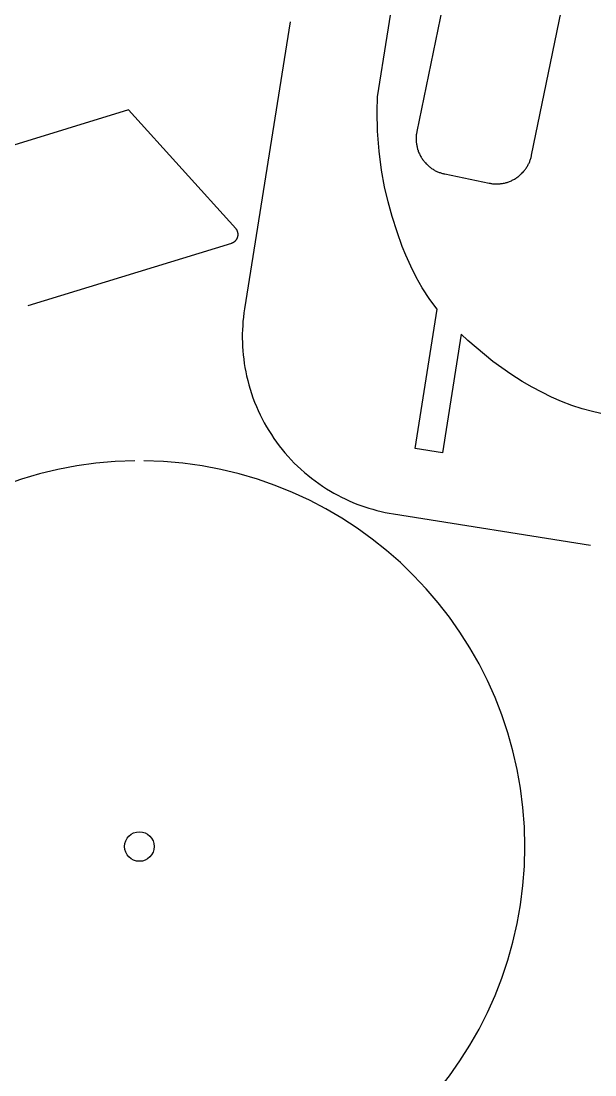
# Model space of a CAD drawing. Extents: x -2485 to -2143, y -68 to 535.
# Drawn here: x -2332.1 to -2268.1, y 238.8 to 356.3 of the extents above; entities that cross this region are included whole.
import ezdxf

# ---------------------------------------------------------------- set-up
doc = ezdxf.new("R2010")
doc.units = 0
doc.layers.add('Contorno', color=5, linetype='Continuous', true_color=0x0000ff)

msp = doc.modelspace()

# ---------------------------------------------------------------- linework, layer by layer
at = {"layer": 'Contorno'}
for points in [[(-2266.97, 312.46), (-2268.39, 312.78), (-2269.55, 313.1), (-2270.7, 313.48), (-2271.84, 313.92), (-2272.96, 314.41), (-2274.06, 314.94), (-2275.14, 315.52), (-2276.26, 316.16), (-2277.5, 316.96), (-2278.51, 317.66), (-2279.5, 318.39), (-2280.46, 319.14), (-2281.39, 319.92), (-2282.29, 320.72), (-2283.03, 321.41), (-2285.13, 308.2), (-2288.19, 308.68), (-2285.72, 324.22), (-2286.53, 325.3), (-2287.38, 326.6), (-2288.06, 327.79), (-2288.67, 328.99), (-2289.22, 330.24), (-2289.61, 331.2), (-2290.2, 332.84), (-2290.75, 334.54), (-2291.2, 336.19), (-2291.59, 337.86), (-2291.93, 339.69), (-2292.21, 341.84), (-2292.37, 344.04), (-2292.42, 346.24), (-2292.37, 347.89), (-2285.92, 388.5)], [(-2280.17, 381.95), (-2287.99, 344), (-2288.01, 343.92), (-2288.02, 343.83), (-2288.04, 343.74), (-2288.05, 343.65), (-2288.06, 343.56), (-2288.06, 343.47), (-2288.07, 343.37), (-2288.07, 343.28), (-2288.07, 343.18), (-2288.07, 343.09), (-2288.07, 342.99), (-2288.06, 342.9), (-2288.05, 342.8), (-2288.04, 342.7), (-2288.03, 342.6), (-2288.01, 342.51), (-2287.99, 342.41), (-2287.97, 342.31), (-2287.95, 342.21), (-2287.92, 342.11), (-2287.9, 342.02), (-2287.86, 341.92), (-2287.83, 341.82), (-2287.79, 341.73), (-2287.76, 341.63), (-2287.71, 341.54), (-2287.67, 341.45), (-2287.62, 341.35), (-2287.57, 341.26), (-2287.52, 341.17), (-2287.47, 341.08), (-2287.41, 341), (-2287.36, 340.91), (-2287.3, 340.83), (-2287.23, 340.75), (-2287.17, 340.66), (-2287.1, 340.59), (-2287.03, 340.51), (-2286.96, 340.43), (-2286.89, 340.36), (-2286.82, 340.29), (-2286.74, 340.22), (-2286.67, 340.15), (-2286.59, 340.09), (-2286.51, 340.03), (-2286.43, 339.97), (-2286.35, 339.91), (-2286.27, 339.85), (-2286.18, 339.8), (-2286.1, 339.75), (-2286.01, 339.7), (-2285.93, 339.65), (-2285.84, 339.61), (-2285.75, 339.57), (-2285.67, 339.53), (-2285.58, 339.49), (-2285.49, 339.46), (-2285.4, 339.43), (-2285.32, 339.4), (-2285.23, 339.37), (-2285.14, 339.34), (-2285.05, 339.32), (-2284.97, 339.3), (-2284.88, 339.28), (-2279.92, 338.26), (-2279.83, 338.24), (-2279.74, 338.22), (-2279.65, 338.21), (-2279.56, 338.2), (-2279.47, 338.19), (-2279.38, 338.18), (-2279.28, 338.18), (-2279.19, 338.18), (-2279.1, 338.17), (-2279, 338.18), (-2278.9, 338.18), (-2278.81, 338.19), (-2278.71, 338.19), (-2278.61, 338.21), (-2278.52, 338.22), (-2278.42, 338.23), (-2278.32, 338.25), (-2278.22, 338.27), (-2278.12, 338.3), (-2278.03, 338.32), (-2277.93, 338.35), (-2277.83, 338.38), (-2277.74, 338.42), (-2277.64, 338.45), (-2277.55, 338.49), (-2277.45, 338.53), (-2277.36, 338.58), (-2277.27, 338.62), (-2277.18, 338.67), (-2277.09, 338.72), (-2277, 338.78), (-2276.91, 338.83), (-2276.82, 338.89), (-2276.74, 338.95), (-2276.66, 339.01), (-2276.58, 339.08), (-2276.5, 339.14), (-2276.42, 339.21), (-2276.35, 339.28), (-2276.27, 339.35), (-2276.2, 339.43), (-2276.13, 339.5), (-2276.06, 339.58), (-2276, 339.66), (-2275.94, 339.74), (-2275.88, 339.82), (-2275.82, 339.9), (-2275.76, 339.98), (-2275.71, 340.07), (-2275.66, 340.15), (-2275.61, 340.23), (-2275.56, 340.32), (-2275.52, 340.41), (-2275.48, 340.49), (-2275.44, 340.58), (-2275.4, 340.67), (-2275.37, 340.76), (-2275.34, 340.84), (-2275.31, 340.93), (-2275.28, 341.02), (-2275.25, 341.11), (-2275.23, 341.19), (-2275.21, 341.28), (-2275.19, 341.37), (-2266.69, 382.62)], [(-2302.14, 356.25), (-2307.21, 324.26), (-2307.28, 323.79), (-2307.34, 323.32), (-2307.39, 322.85), (-2307.42, 322.39), (-2307.45, 321.92), (-2307.46, 321.45), (-2307.46, 320.97), (-2307.45, 320.5), (-2307.43, 320.03), (-2307.4, 319.57), (-2307.36, 319.1), (-2307.3, 318.63), (-2307.24, 318.16), (-2307.16, 317.7), (-2307.08, 317.23), (-2306.98, 316.77), (-2306.86, 316.27), (-2306.73, 315.78), (-2306.59, 315.29), (-2306.43, 314.8), (-2306.27, 314.32), (-2306.09, 313.85), (-2305.89, 313.37), (-2305.69, 312.91), (-2305.48, 312.44), (-2305.25, 311.99), (-2305.01, 311.54), (-2304.76, 311.09), (-2304.5, 310.66), (-2304.22, 310.22), (-2303.94, 309.8), (-2303.64, 309.38), (-2303.34, 308.97), (-2303.02, 308.57), (-2302.7, 308.18), (-2302.36, 307.79), (-2302.01, 307.42), (-2301.66, 307.05), (-2301.3, 306.69), (-2300.92, 306.35), (-2300.54, 306.01), (-2300.15, 305.68), (-2299.75, 305.36), (-2299.35, 305.05), (-2298.93, 304.75), (-2298.51, 304.47), (-2298.08, 304.19), (-2297.64, 303.92), (-2297.24, 303.69), (-2296.82, 303.46), (-2296.4, 303.25), (-2295.98, 303.04), (-2295.55, 302.85), (-2295.12, 302.66), (-2294.68, 302.48), (-2294.24, 302.32), (-2293.79, 302.17), (-2293.35, 302.02), (-2292.9, 301.89), (-2292.44, 301.77), (-2291.98, 301.65), (-2291.52, 301.55), (-2291.06, 301.46), (-2290.59, 301.38), (-2268.62, 297.9)], [(-2331.35, 324.62), (-2308.64, 331.58), (-2308.61, 331.59), (-2308.59, 331.6), (-2308.56, 331.61), (-2308.53, 331.63), (-2308.5, 331.64), (-2308.47, 331.65), (-2308.44, 331.67), (-2308.42, 331.68), (-2308.39, 331.7), (-2308.36, 331.72), (-2308.34, 331.74), (-2308.31, 331.76), (-2308.29, 331.78), (-2308.26, 331.8), (-2308.24, 331.82), (-2308.22, 331.84), (-2308.2, 331.87), (-2308.18, 331.89), (-2308.16, 331.91), (-2308.14, 331.94), (-2308.12, 331.97), (-2308.1, 331.99), (-2308.08, 332.02), (-2308.07, 332.05), (-2308.05, 332.07), (-2308.04, 332.1), (-2308.02, 332.13), (-2308.01, 332.16), (-2308, 332.19), (-2307.99, 332.22), (-2307.98, 332.24), (-2307.97, 332.27), (-2307.96, 332.3), (-2307.96, 332.33), (-2307.95, 332.36), (-2307.95, 332.39), (-2307.94, 332.42), (-2307.94, 332.45), (-2307.94, 332.49), (-2307.94, 332.52), (-2307.94, 332.55), (-2307.94, 332.58), (-2307.94, 332.61), (-2307.94, 332.64), (-2307.95, 332.68), (-2307.95, 332.71), (-2307.96, 332.74), (-2307.96, 332.77), (-2307.97, 332.8), (-2307.98, 332.83), (-2307.99, 332.86), (-2308, 332.89), (-2308.01, 332.92), (-2308.02, 332.95), (-2308.04, 332.98), (-2308.05, 333.01), (-2308.07, 333.04), (-2308.08, 333.06), (-2308.1, 333.09), (-2308.12, 333.11), (-2308.14, 333.14), (-2308.15, 333.16), (-2308.17, 333.19), (-2308.19, 333.21), (-2320.14, 346.43), (-2340.33, 340.24)]]:
    msp.add_lwpolyline(points, dxfattribs=at)
msp.add_circle((-2318.94, 264.29), 1.65, dxfattribs=at)
for start, end in [(90.6662, 269.3338), (270.6662, 89.3338)]:
    msp.add_arc((-2318.94, 264.29), 43, start, end, dxfattribs=at)

doc.saveas('drawing.dxf')
